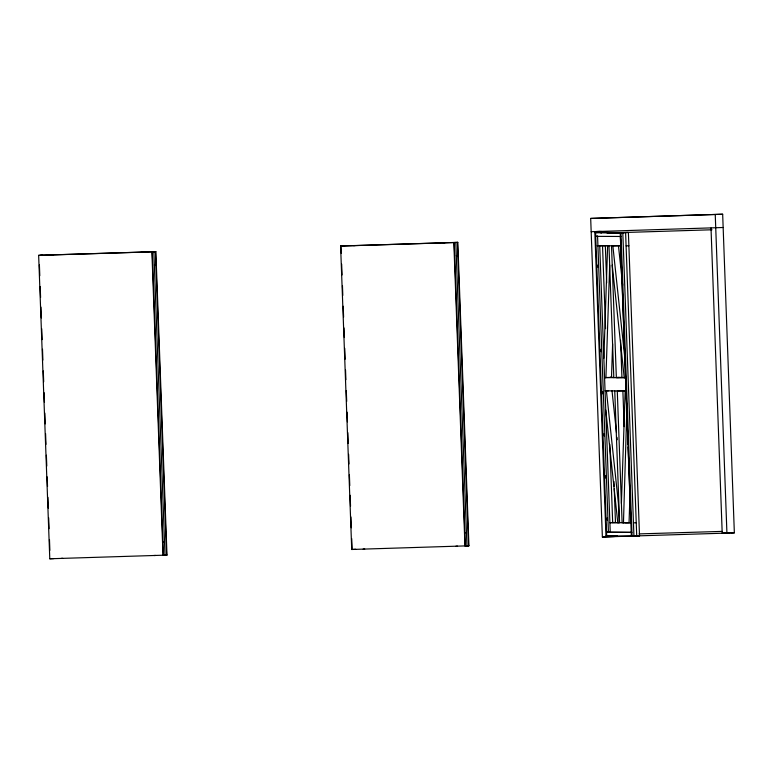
<?xml version="1.0" encoding="UTF-8"?>
<svg xmlns="http://www.w3.org/2000/svg" width="773" height="773" viewBox="0 0 773 773"><rect width="100%" height="100%" fill="white"/><g stroke="black" fill="none" stroke-linecap="round" stroke-linejoin="round"><path stroke-width="1.16" d="M603.858 358.295L607.626 245.843M609.684 265.12L605.916 377.62L604.563 377.562L611.501 377.398L612.622 343.888M621.405 503.436L625.173 390.983M621.753 390.742L617.279 390.916L622.11 522.703L623.463 522.751L627.009 404.24M630.208 487.831L629.048 522.538L623.463 522.751M614.506 536.52L602.37 537.032L590.688 218.43L722.668 214.227L734.35 532.839L722.214 533.351L711.015 228.016M590.688 218.43L722.668 214.227M40.64 255.235L155.856 251.66L166.987 555.091L49.781 558.773L38.65 255.341L42.621 255.138M51.646 254.897L53.24 254.819M141.266 252.172L142.86 252.095M155.856 251.66L151.885 251.853L163.006 555.294L166.987 555.091M595.886 231.562L600.128 231.349M342.584 245.949L457.809 242.364L468.931 545.796L351.725 549.477L340.603 246.046L344.574 245.843M353.599 245.611L355.184 245.524M723.151 227.504L591.171 231.707M443.219 242.877L444.813 242.799M457.809 242.364L453.828 242.558L464.959 545.999L468.931 545.796M154.358 265.033L155.943 264.946M456.302 255.737L457.896 255.66M162.919 541.999L164.504 541.912M464.873 532.703L466.457 532.626M49.781 558.773L53.752 558.579M61.183 558.415L62.777 558.338M153.991 555.526L155.576 555.449M351.725 549.477L355.706 549.284M602.37 537.032L631.048 536.085M363.136 549.12L364.721 549.043M455.935 546.24L457.529 546.153M722.214 533.351L729.635 532.984M594.852 232.557L628.391 232.48L639.522 535.921L632.072 536.201L620.951 232.77L594.852 232.557L605.974 535.989L633.937 536.133L622.806 232.692L596.708 232.48M597.432 232.489L595.577 232.557L606.699 535.998M602.041 232.393L604.834 232.287M620.275 232.673L623.067 232.567M628.391 232.48L620.226 232.76L631.348 536.201L633.213 536.124M597.577 236.277L595.712 236.354L621.048 236.47M607.675 245.582L599.732 245.775L610.245 532.326M626.091 245.862L628.884 245.756M617.163 377.504L619.395 377.427M608.641 390.761L606.409 390.848L618.419 503.426L619.134 522.693L617.782 522.732L605.761 410.105M633.454 522.857L636.247 522.751M605.974 535.989L616.96 535.737M610.38 535.94L613.173 535.834M636.981 535.902L635.126 535.969L636.73 536.027L625.599 232.586L599.5 232.373M607.085 233.04L712.001 229.774M38.65 255.341L152.281 251.834L163.403 555.265M340.603 246.046L454.224 242.538L465.356 545.98M639.097 533.901L722.127 531.389M634.652 535.979L727.905 533.061M730.814 532.945L734.35 532.839M625.589 377.736L624.246 377.765L612.226 265.139M618.274 245.669L620.632 245.688M597.2 245.756L621.376 245.824M610.158 377.388L613.656 377.417M617.163 377.446L625.338 377.514M604.573 377.601L625.589 377.775M622.323 390.761L625.821 390.79M605.056 390.838L626.526 390.993M612.496 522.558L618.574 522.606M625.454 522.664L631.531 522.712M631.097 522.838L609.887 522.664L615.472 522.451L614.235 488.739M631.899 532.326L606.563 532.201L631.212 532.404M634.623 535.882L639.522 535.921M610.631 535.815L616.699 535.863M610.148 377.35L611.501 377.398M622.671 285.198L618.448 245.669L612.863 245.882L624.884 358.469M611.994 390.636L616.468 432.551M616.98 437.344L617.231 439.74M715.247 214.594L726.929 533.206M620.4 236.287L621.859 276.019M621.946 278.425L628.043 444.581M628.13 446.987L630.913 522.838M622.864 390.703L624.188 426.648M620.574 340.304L621.936 377.446L616.352 377.659L611.52 245.872M614.748 390.896L619.579 522.683M608.979 245.853L613.81 377.639M605.317 245.534L606.689 282.86M613.975 481.511L614.149 486.333M602.525 245.64L605.578 328.718M609.81 444.301L612.68 522.587M601.036 231.33L601.114 233.224M597.568 236.103L608.428 532.317M597.906 264.994L597.993 267.429M600.998 349.28L601.085 351.705M602.544 391.428L602.631 393.844M604.09 433.566L604.177 435.991M605.626 475.714L605.723 478.129M607.172 517.862L607.269 520.268M457.413 242.384L468.535 545.815M455.819 242.461L466.94 545.902M340.999 246.027L341.26 253.264M341.656 264.086L342.062 274.956M342.458 285.759L342.806 295.421M343.202 306.234L343.599 317.094M344.004 327.907L344.352 337.559M344.748 348.372L345.144 359.232M345.541 370.045L345.898 379.698M346.294 390.52L346.691 401.371M347.087 412.193L347.444 421.836M347.84 432.667L348.236 443.509M348.633 454.34L348.99 463.974M349.386 474.806L349.783 485.647M350.14 495.28L350.536 506.122M350.932 516.953L351.329 527.795M351.725 538.626L352.082 548.26M155.46 251.679L166.582 555.111M153.866 251.756L164.997 555.188M39.404 264.946L39.8 275.816M40.196 286.628L40.592 297.489M40.95 307.094L41.346 317.954M41.742 328.767L42.138 339.627M42.496 349.241L42.892 360.092M43.288 370.914L43.684 381.765M44.08 392.587L44.438 402.24M44.834 413.053L45.23 423.904M45.578 433.527L45.984 444.378M46.38 455.2L46.776 466.051M47.172 476.873L47.53 486.517M47.926 497.348L48.322 508.19M48.67 517.813L49.066 528.655M49.472 539.486L49.868 550.328"/></g></svg>
